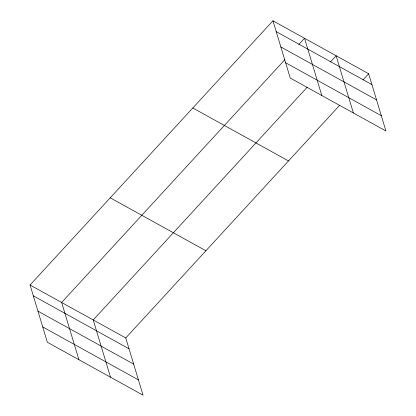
<?xml version="1.0" encoding="UTF-8"?>
<svg xmlns="http://www.w3.org/2000/svg" width="416" height="416" viewBox="0 0 416 416"><rect width="100%" height="100%" fill="white"/><g stroke="black" fill="none" stroke-linecap="round" stroke-linejoin="round"><path stroke-width="0.62" d="M30.061 285.002L125.762 337.953L143.047 395.2L47.346 342.248L30.061 285.002L272.953 20.8L368.654 73.752L385.939 130.998L290.238 78.047L272.953 20.8M284.825 59.712L61.646 302.474L78.926 359.72M298.839 44.465L304.533 38.272L321.818 95.524M307.206 87.194L93.226 319.951L110.51 377.198M330.424 61.942L336.118 55.749L353.397 112.996M125.762 337.953L339.747 105.196M362.96 79.945L368.654 73.752M276.224 31.642L371.925 84.594M280.852 46.956L376.553 99.908M285.615 62.733L381.316 115.684M192.8 107.988L288.501 160.94M110.214 197.813L205.915 250.765M33.337 295.844L129.038 348.795M37.96 311.158L133.661 364.109M42.723 326.934L138.424 379.886"/></g></svg>
